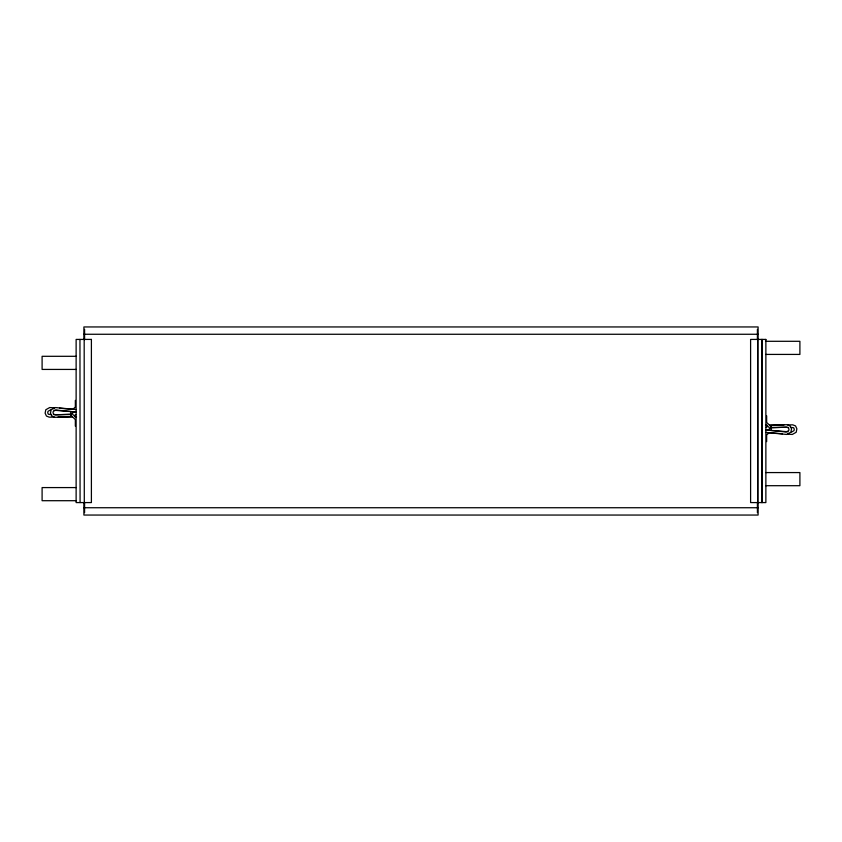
<?xml version="1.0" encoding="UTF-8"?>
<svg xmlns="http://www.w3.org/2000/svg" width="842" height="842" viewBox="0 0 842 842"><rect width="100%" height="100%" fill="white"/><g stroke="black" fill="none" stroke-linecap="round" stroke-linejoin="round"><path stroke-width="1.26" d="M72.633 412.17L72.633 414.359L75.727 416.99M769.367 429.83L769.367 427.641L766.273 425.01M72.844 409.37L75.338 406.97L75.338 400.371M769.156 432.63L766.662 435.03L766.662 441.629M75.99 414.527L74.664 415.317L74.991 416.822L76.527 416.969M766.009 427.473L767.336 426.683L767.009 425.178L765.473 425.031M50.488 409.938L48.026 411.328L47.72 412.864L48.373 414.264L51.657 414.696M791.512 432.062L793.974 430.672L794.28 429.136L793.627 427.736L790.343 427.304M76.275 409.57L55.498 407.56L51.183 409.686L50.446 413.148L52.046 416.158L55.361 417.327L71.233 416.548L71.117 414.127L55.719 414.885L53.741 414.18L53.004 412.791L53.32 411.338L55.951 410.043L76.064 412.001L72.212 411.696M769.788 430.304L765.936 429.999L786.049 431.957L788.68 430.662L788.996 429.209L788.259 427.82L786.281 427.115L770.883 427.873L770.767 425.452L786.639 424.673L789.954 425.841L791.554 428.852L790.817 432.314L786.502 434.44L765.725 432.43M54.046 417.116L49.225 417.158L46.457 416.074L45.121 413.18L45.805 409.738L49.699 407.549L54.32 407.823M787.954 424.884L792.775 424.842L795.543 425.926L796.879 428.82L796.195 432.262L792.301 434.451L787.68 434.177M53.909 414.674L70.833 414.559M57.951 417.095L72.296 416.99M769.704 425.01L784.049 424.905M771.167 427.441L788.091 427.326M83.895 334.263L758.105 334.263M765.82 341.294L799.9 341.294L799.9 354.419L765.82 354.419M76.18 356.303L42.1 356.303L42.1 369.428L76.18 369.428M765.82 472.572L799.9 472.572L799.9 485.697L765.82 485.697M76.18 487.581L42.1 487.581L42.1 500.706L76.18 500.706M83.895 507.737L758.105 507.737M771.083 430.409L788.017 431.778M769.472 432.704L782.481 433.756M59.519 408.244L72.528 409.296M53.983 410.222L70.917 411.591M770.767 425.452L770.883 427.873M71.233 416.548L71.117 414.127M771.093 430.378L770.819 426.431L766.662 422.442L766.662 415.843M762.042 339.421L762.042 502.579M761.926 339.421L761.926 502.579M758.105 339.421L758.105 326.949L83.895 326.949L83.895 339.421M758.105 502.579L758.105 515.051L83.895 515.051L83.895 502.579M757.821 339.421L757.821 502.579M757.705 339.421L757.705 502.579M757.411 329.338L757.411 339.821M757.411 502.179L757.411 512.662M84.589 329.338L84.589 339.821M84.589 502.179L84.589 512.662M84.179 339.421L84.295 502.579M79.958 339.421L80.074 502.579M75.338 426.157L75.338 419.558L71.181 415.569L70.907 411.622M91.399 339.421L76.127 339.421L76.127 502.579L91.399 502.579L91.399 339.421M765.873 339.421L750.601 339.421L750.601 502.579L765.873 502.579L765.873 339.421"/></g></svg>
